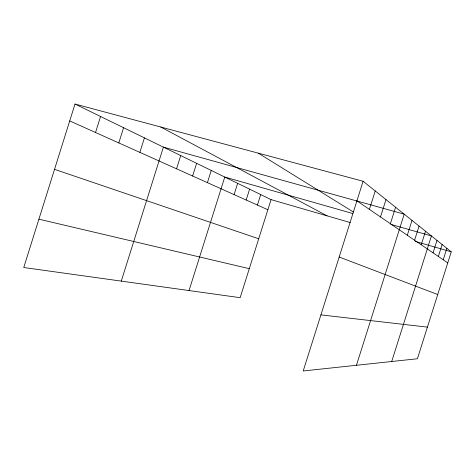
<?xml version="1.0" encoding="UTF-8"?>
<svg xmlns="http://www.w3.org/2000/svg" width="475" height="475" viewBox="0 0 475 475"><rect width="100%" height="100%" fill="white"/><g stroke="black" fill="none" stroke-linecap="round" stroke-linejoin="round"><path stroke-width="0.71" d="M75.008 104.031L23.75 267.52L240.154 297.683L271.053 199.613L75.008 104.031L363.102 181.254L451.25 251.827L417.406 358.762L303.21 370.969L363.102 181.254M95.534 132.495L100.558 116.488M118.803 142.928L123.577 127.71M139.87 152.374L144.424 137.875M121.285 281.117L163.388 147.125L404.213 214.166L356.452 365.281M176.558 168.815L180.72 155.574M192.624 176.017L196.614 163.323M207.415 182.649L211.25 170.46M189.044 290.558L224.764 177.044L352.806 213.542M234.104 194.607L237.654 183.332M246.175 200.023L249.601 189.157M257.402 205.052L260.704 194.566M369.413 209.392L375.232 190.962M380.493 216.956L385.985 199.577M390.391 223.707L395.586 207.26M407.307 235.256L411.997 220.4M414.592 240.231L419.069 226.064M421.23 244.768L425.517 231.224M391.703 361.511L431.413 235.944L390.818 224.378M433.063 252.842L436.994 240.415M438.354 256.452L442.13 244.524M443.234 259.783L446.862 248.318M320.922 314.878L427.417 327.133M38.908 219.177L249.292 268.678M271.053 199.613L350.229 222.555M415.067 241.342L451.25 251.827M54.536 169.332L258.715 238.777M339.18 257.04L437.736 294.53M69.712 120.923L267.864 209.742M160.811 127.033L327.103 215.858M258.281 153.158L353.483 212.058M356.915 200.86L447.753 262.871"/></g></svg>
